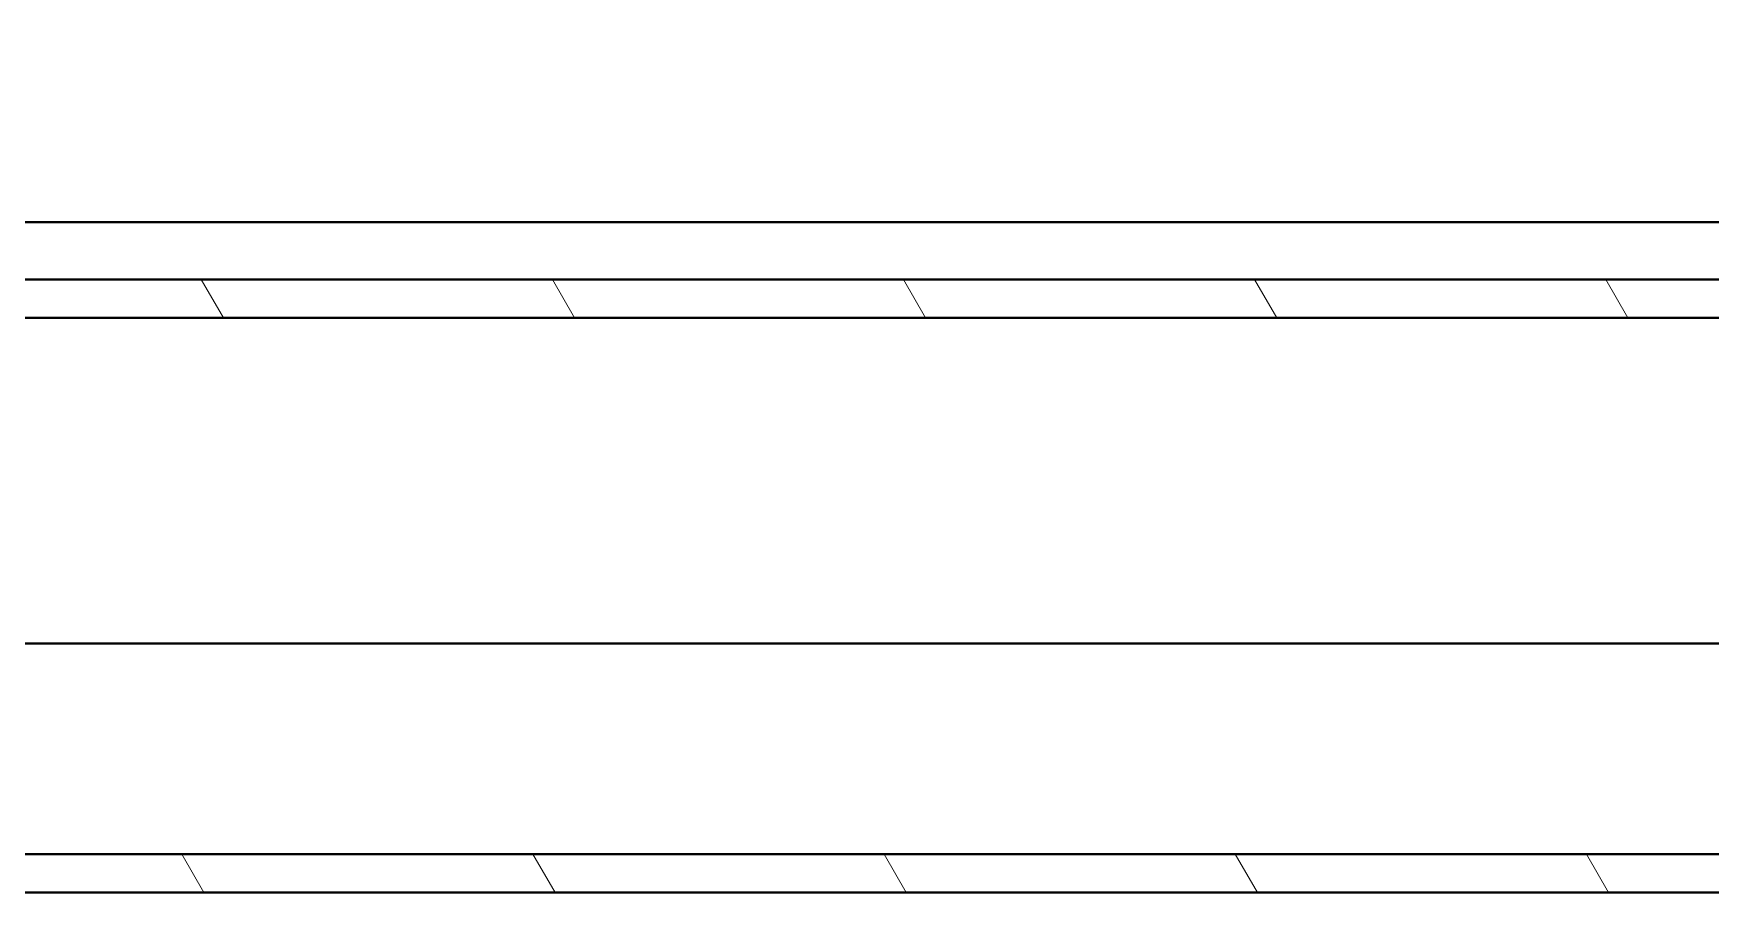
# Model space of a CAD drawing. Header units: millimetres. Extents: x 0 to 5945, y 0 to 4205.
# Drawn here: x 1803.9 to 1891.5, y 257.4 to 302.2 of the extents above; entities that cross this region are included whole.
import ezdxf

# ---------------------------------------------------------------- set-up
doc = ezdxf.new("R2010")
doc.units = ezdxf.units.MM
doc.header["$LTSCALE"] = 5
doc.layers.add('가시적인 것(ISO)', color=3, linetype='Continuous', lineweight=40)
doc.layers.add('해치(ISO)', color=7, linetype='Continuous', lineweight=18)

msp = doc.modelspace()

# ---------------------------------------------------------------- hatches: boundary and pattern name
at = {"layer": '해치(ISO)'}
h = msp.add_hatch(dxfattribs=at)
h.set_pattern_fill('ANSI31', color=256, scale=127, angle=75.00018, style=0)
h.set_pattern_definition([(120.0002, (0, 0), (-13.74813, -7.93754), [])])
h.paths.add_polyline_path([(1602.237, 257.352), (2132.237, 257.352), (2132.237, 827.352), (1602.237, 827.352), (1602.237, 767.352), (1602.237, 762.575), (1602.237, 762.103), (1602.237, 757.6), (1602.237, 757.128), (1602.237, 717.575), (1602.237, 717.103), (1602.237, 712.6), (1602.237, 712.128), (1602.237, 707.352), (1602.237, 377.352), (1602.237, 372.575), (1602.237, 372.103), (1602.237, 367.6), (1602.237, 367.128), (1602.237, 327.575), (1602.237, 327.103), (1602.237, 322.6), (1602.237, 322.128), (1602.237, 317.352)])
h.paths.add_polyline_path([(1604.237, 259.352), (1604.237, 825.352), (2130.237, 825.352), (2130.237, 259.352)], flags=0)
edge = h.paths.add_edge_path()
edge.add_ellipse((1657.237, 307.352), major_axis=(-4, 0), ratio=1, start_angle=0, end_angle=360)
h.paths.add_polyline_path([(2102.237, 287.352), (2102.237, 797.352), (1632.237, 797.352), (1632.237, 287.352)])
h.paths.add_polyline_path([(1634.237, 289.352), (1634.237, 795.352), (2100.237, 795.352), (2100.237, 289.352)], flags=0)

# ---------------------------------------------------------------- linework, layer by layer
at = {"layer": '가시적인 것(ISO)'}
for p, q in [((2093.237, 292.352), (1641.237, 292.352)), ((2100.237, 289.352), (1634.237, 289.352)), ((1632.237, 287.352), (2102.237, 287.352)), ((2079.237, 270.352), (1655.237, 270.352)), ((2130.237, 259.352), (1604.237, 259.352)), ((1602.237, 257.352), (2132.237, 257.352))]:
    msp.add_line(p, q, dxfattribs=at)

doc.saveas('drawing.dxf')
